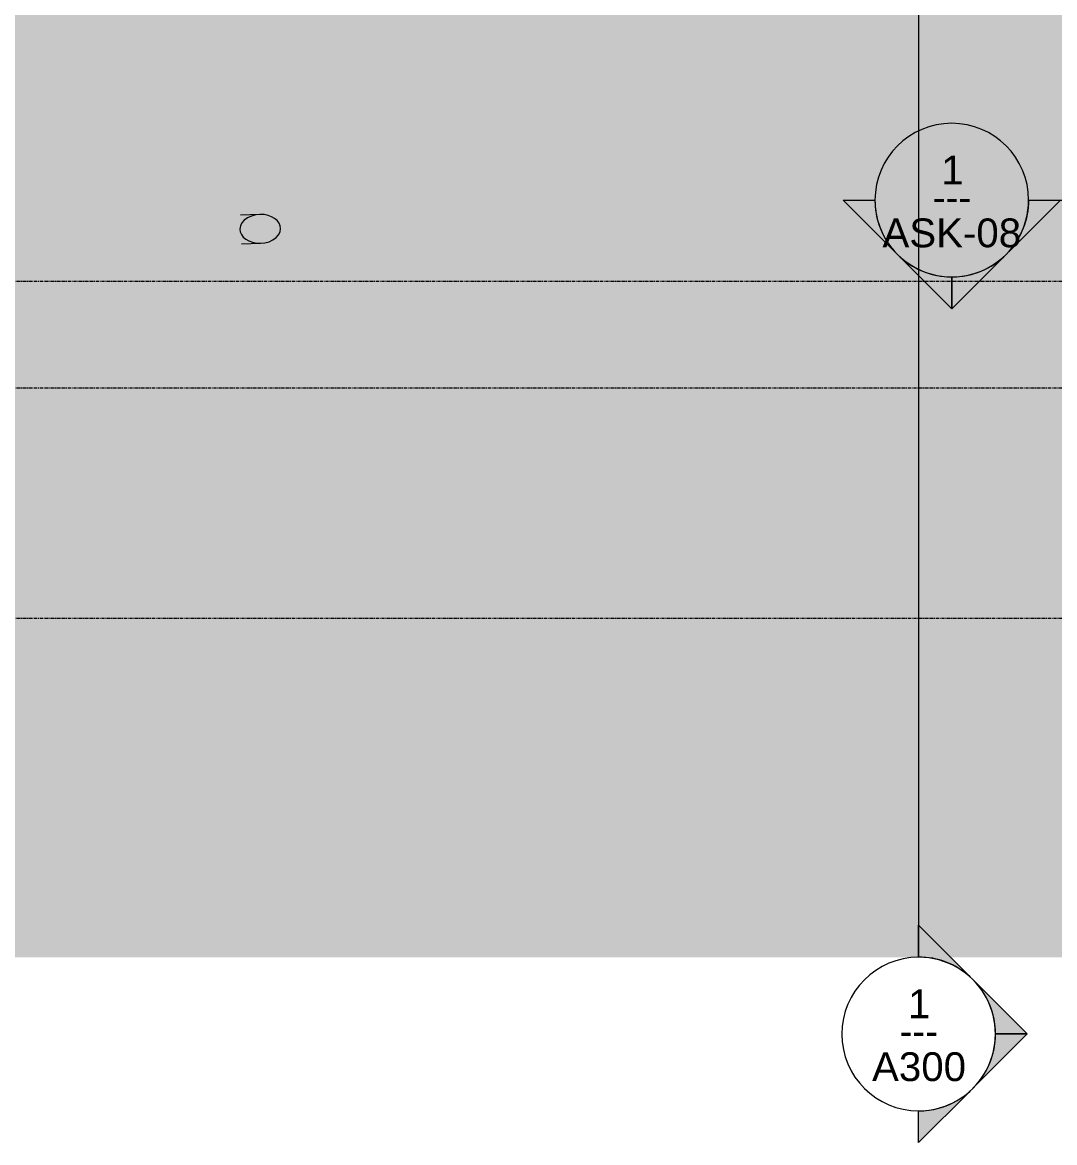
# Model space of a CAD drawing. Header units: inches. Extents: x 8252 to 9002, y -226 to 478.
# Drawn here: x 8460.1 to 8621.4, y -225.9 to -50.9 of the extents above; entities that cross this region are included whole.
import ezdxf

# ---------------------------------------------------------------- set-up
doc = ezdxf.new("R2010")
doc.units = ezdxf.units.IN
doc.header["$MEASUREMENT"] = 0
doc.linetypes.add('Grid Line 1_2_', pattern=[0.8749999999999999, 0.4999999999999999, -0.125, 0.125, -0.125])
for name, color, linetype, lineweight in [('A-FLOR-LEVL-1', 51, 'Grid Line 1_2_', 9), ('C-TOPO', 7, 'Continuous', 9), ('G-ANNO-SYMB', 111, 'Continuous', 9), ('P-PIPE', 3, 'Continuous', 9)]:
    doc.layers.add(name, color=color, linetype=linetype, lineweight=lineweight)
doc.styles.add('Arial_1', font='arial.ttf', dxfattribs={"height": 4.499999999999996})
doc.styles.add('Century Gothic', font='ufonts.com_century-gothic.ttf', dxfattribs={"height": 4.499999999999996})

# ---------------------------------------------------------------- blocks, each defined once
blk = doc.blocks.new('Section - Section Head - Filled-22785-Section 18')
at = {"layer": 'G-ANNO-SYMB'}
h = blk.add_hatch(color=256, dxfattribs=at)
edge = h.paths.add_edge_path(flags=0)
edge.add_line((8608.219212401667, -199.9807485030786), (8600.16698472335, -191.92852082476))
edge.add_line((8600.16698472335, -191.92852082476), (8600.16698472335, -196.8834657777552))
edge.add_arc((8600.16698472335, -208.8990835732372), 12.01561779548133, 47.921604975378614, 90.0000000000004, ccw=False)
h = blk.add_hatch(color=256, dxfattribs=at)
edge = h.paths.add_edge_path(flags=0)
edge.add_arc((8600.16698472335, -208.8990835732372), 11.99999999999992, -3.979039320256561e-13, 45.00000000000131, ccw=False)
edge.add_line((8612.16698472335, -208.8990835732373), (8617.137547471826, -208.8990835732373))
edge.add_line((8617.137547471826, -208.8990835732373), (8608.652266097588, -200.4138021989987))
h = blk.add_hatch(color=256, dxfattribs=at)
edge = h.paths.add_edge_path(flags=0)
edge.add_line((8608.652266097588, -217.3843649474758), (8617.137547471826, -208.8990835732373))
edge.add_line((8617.137547471826, -208.8990835732373), (8612.16698472335, -208.8990835732373))
edge.add_arc((8600.16698472335, -208.8990835732371), 11.99999999999945, 314.9999999999996, 359.99999999999903, ccw=False)
h = blk.add_hatch(color=256, dxfattribs=at)
edge = h.paths.add_edge_path(flags=0)
edge.add_arc((8600.16698472335, -208.8990835732372), 12.01561779548135, 269.99999999999955, 312.07839502462116, ccw=False)
edge.add_line((8600.16698472335, -220.914701368719), (8600.16698472335, -225.8696463217143))
edge.add_line((8600.16698472335, -225.8696463217143), (8608.219212401667, -217.8174186433959))
for p, q in [((8600.16698472335, -196.8834657777552), (8600.16698472335, -191.92852082476)), ((8600.16698472335, -191.92852082476), (8608.219212401667, -199.9807485030786)), ((8608.652266097588, -200.4138021989987), (8617.137547471826, -208.8990835732373)), ((8617.137547471826, -208.8990835732373), (8608.652266097588, -217.3843649474758)), ((8612.16698472335, -208.8990835732373), (8617.137547471826, -208.8990835732373)), ((8617.137547471826, -208.8990835732373), (8612.16698472335, -208.8990835732373)), ((8608.219212401667, -217.8174186433959), (8600.16698472335, -225.8696463217143)), ((8600.16698472335, -225.8696463217143), (8600.16698472335, -220.914701368719))]:
    blk.add_line(p, q, dxfattribs=at)
for centre, radius, start, end in [((8600.16698472335, -208.914701368719), 11.99999999999999, 89.99999999999993, 269.9999999999995), ((8600.16698472335, -208.8990835732372), 12.01561779548133, 47.92160497537821, 90), ((8600.16698472335, -208.914701368719), 11.9999999999999, 269.9999999999993, 89.99999999999967), ((8600.16698472335, -208.8990835732372), 11.99999999999992, 359.9999999999992, 45.00000000000096), ((8600.16698472335, -208.8990835732371), 11.99999999999945, 314.9999999999992, 359.9999999999987), ((8600.16698472335, -208.8990835732372), 12.01561779548135, 269.9999999999992, 312.0783950246208)]:
    blk.add_arc(centre, radius, start, end, dxfattribs=at)

msp = doc.modelspace()

# ---------------------------------------------------------------- hatches: boundary and pattern name
at = {"layer": 'C-TOPO'}
for points in [[(8337.94191931135, -196.9276015298964), (8472.569381505356, -196.9276015298964), (8472.569381505356, 22.67133314879726), (8465.995403231116, 22.67133314879726), (8462.76107311757, 22.28549129253303), (8459.041889142421, 22.28549129253303), (8457.464064480197, 22.67133314879726), (8451.819381505371, 22.67133314879726), (8441.774362873462, 21.31750141280869), (8441.643374275594, 21.28613829939027), (8436.80266220513, 20.03612983963026), (8431.761060547262, 19.43468815806849), (8427.969463367897, 19.45240068471039), (8427.821299264284, 19.48863279220535), (8426.345320352264, 19.29288387517039), (8388.2909998772, 11.68622305662015), (8388.471946772663, 11.45849271336809), (8388.805316742984, 11.1579431577982), (8389.181006249515, 11.00249503678574), (8384.870470711352, 11.00249503678574), (8372.825993400545, 8.59492994309093), (8356.454919311349, 5.907055382540732), (8337.94191931135, 3.012682545901412), (8337.94191931135, -121.5886015298962)], [(8574.569381505356, -196.9276015298964), (8692.569381505355, -196.9276015298964), (8692.569381505355, -43.00000000000011), (8685.569381505355, -43.00000000000011), (8685.569381505355, -31.00000000000011), (8692.569381505355, -31.00000000000011), (8692.569381505355, 16.34694568033404), (8630.569381505384, 16.34694568033404), (8630.569381505384, -10.00000000000011), (8638.569381505384, -10.00000000000011), (8638.569381505384, -22.00000000000002), (8614.569381505384, -22.00000000000002), (8614.569381505384, -10.00000000000011), (8622.569381505384, -10.00000000000011), (8622.569381505384, 22.11194013079003), (8574.569381505356, 22.10496095122641), (8574.569381505356, -121.5886015298962)]]:
    msp.add_hatch(color=256, dxfattribs=at).paths.add_polyline_path(points, flags=0)
h = msp.add_hatch(color=256, dxfattribs=at)
h.paths.add_polyline_path([(8472.569381505356, -196.9276015298964), (8574.569381505356, -196.9276015298964), (8574.569381505356, 22.10725249237469), (8551.104693028354, 22.1049609512265), (8551.104693028348, 22.30645374508446), (8551.560554930556, 22.67133314879726), (8472.569381505356, 22.67133314879726), (8472.569381505356, -121.5886015298962)], flags=0)
h.paths.add_polyline_path([(8496.400216736696, -85.41692556128207), (8495.647417684693, -85.35661475317345), (8495.109870824643, -85.23734271880288), (8494.58606516972, -85.03747958323815), (8494.119270631678, -84.76470597469351), (8493.734199045392, -84.42950442997174), (8493.448892925424, -84.0447565564546), (8493.273376276587, -83.60845842970757), (8493.229480054371, -83.14256927137238), (8493.310692417468, -82.6851441995925), (8493.555989002352, -82.20600775756405), (8493.948285691571, -81.77371681247347), (8494.472837667803, -81.40994823739611), (8495.119051037458, -81.13294290765303), (8495.703803749828, -80.98170499510267), (8496.58184696059, -80.91059756033131), (8497.289904236692, -80.8897356155587), (8497.9979615128, -80.94127342337008), (8498.507595462022, -81.04310502571148), (8499.057717893065, -81.24296816127672), (8499.539904236695, -81.51574176982085), (8499.935624342139, -81.85094331454296), (8500.229670907667, -82.23569118806044), (8500.41074388867, -82.6551997453639), (8500.471884752034, -83.09334750785841), (8500.392105857116, -83.5953035449222), (8500.156769619287, -84.07443998695082), (8499.777676780186, -84.5067309320414), (8499.273836637722, -84.8704995071186), (8498.670513840489, -85.14750483686167), (8497.910677840082, -85.33209812107764), (8497.289904236695, -85.39071212895617), (8496.554039240753, -85.41239339037905)], flags=0)
at = {"layer": 'P-PIPE'}
for points in [[(8493.218236221353, -83.21331366898168), (8494.107923721354, -83.18710023665578), (8494.187702616271, -82.68514419959267), (8494.423038854102, -82.20600775756405), (8494.8021316932, -81.77371681247347), (8495.305971835667, -81.40994823739611), (8495.9092946329, -81.13294290765303), (8496.58184696059, -80.95659102715074), (8497.289904236692, -80.8897356155587), (8496.400216736696, -80.91594904788444), (8495.690245409382, -80.98316838829793), (8495.016095412044, -81.1605207480503), (8494.351117330978, -81.4828755731363), (8493.907921849877, -81.80468816623379), (8493.529851207768, -82.2389444813022), (8493.296662513225, -82.71986799377201)], [(8497.289904236695, -85.39071212895617), (8497.9979615128, -85.32385671736397), (8498.670513840489, -85.14750483686082), (8499.273836637722, -84.87049950711825), (8499.777676780186, -84.5067309320414), (8500.156769619287, -84.07443998695082), (8500.392105857116, -83.5953035449222), (8500.471884752034, -83.09334750785841), (8500.392105857116, -82.61201929025485), (8500.206985114213, -82.20600775756405), (8499.935624342139, -81.85094331454296), (8499.539904236695, -81.51574176982085), (8499.057717893065, -81.24296816127672), (8498.507595462022, -81.04310502571148), (8497.910677840082, -80.9238329913416), (8497.289904236695, -80.8897356155587), (8496.58184696059, -80.95659102715074), (8495.9092946329, -81.13294290765303), (8495.305971835667, -81.40994823739611), (8494.8021316932, -81.77371681247347), (8494.423038854102, -82.20600775756405), (8494.187702616271, -82.6851441995925), (8494.107923721354, -83.18710023665561), (8494.187702616271, -83.66842845425712), (8494.350137565725, -84.0447565564546), (8494.64418413125, -84.42950442997174), (8495.039904236695, -84.76470597469334), (8495.522090580323, -85.03747958323815), (8496.072213011368, -85.23734271880288), (8496.669130633307, -85.35661475317345)], [(8496.400216736696, -85.41692556128207), (8497.289904236695, -85.39071212895617), (8496.669130633307, -85.35661475317345), (8496.072213011368, -85.23734271880288), (8495.522090580323, -85.03747958323815), (8495.039904236695, -84.76470597469334), (8494.64418413125, -84.42950442997174), (8494.350137565725, -84.0447565564546), (8494.166721702115, -83.60845842970757), (8494.107923721354, -83.18710023665578), (8493.218236221353, -83.21331366898168), (8493.28017803434, -83.65387913143677), (8493.463559563908, -84.07538376611261), (8493.761149717333, -84.46135347368487), (8494.150216736694, -84.79091940701942), (8494.64418413125, -85.06815564792434), (8495.189064855365, -85.26502979671731), (8495.789664529653, -85.38338961850853), (8496.072213011365, -85.39890922453763)]]:
    msp.add_hatch(color=256, dxfattribs=at).paths.add_polyline_path(points, flags=0)

# ---------------------------------------------------------------- linework, layer by layer
at = {"layer": 'A-FLOR-LEVL-1'}
for p, q in [((8978.717970084555, -91.3749999999497), (8289.597217687251, -91.3749999999497)), ((8978.717970084555, -108), (8289.597217687251, -108)), ((8978.717970084555, -144), (8289.597217687251, -144))]:
    msp.add_line(p, q, dxfattribs=at)
at = {"layer": 'G-ANNO-SYMB'}
for p, q in [((8600.166984723355, 405.7698510893824), (8600.166984723355, -196.8990835732373)), ((8617.356240916462, -78.65384577033133), (8635.74325351502, -78.65384577033133))]:
    msp.add_line(p, q, dxfattribs=at)
at = {"layer": 'P-PIPE'}
for p, q in [((8497.223165723814, -80.89121382429322), (8494.213091992231, -80.97990155347786)), ((8494.345620860724, -85.47794958557061), (8497.356642749575, -85.38923392022166))]:
    msp.add_line(p, q, dxfattribs=at)
at = {"layer": 'P-PIPE', "flags": 128}
for points in [[(8497.289904236695, -80.8897356155585), (8496.58184696059, -80.95659102715061), (8495.9092946329, -81.13294290765307), (8495.305971835667, -81.40994823739615), (8494.8021316932, -81.77371681247304), (8494.423038854102, -82.20600775756405), (8494.187702616271, -82.68514419959254), (8494.107923721354, -83.18710023665565)], [(8500.471884752034, -83.09334750785892), (8500.41074388867, -82.65519974536369), (8500.229670907667, -82.23569118806027), (8499.935624342139, -81.85094331454279), (8499.539904236695, -81.5157417698214), (8499.057717893067, -81.2429681612766), (8498.507595462024, -81.04310502571148), (8497.910677840082, -80.92383299134134), (8497.289904236695, -80.8897356155585)], [(8494.107923721354, -83.18710023665565), (8494.16906458472, -83.62524799915093), (8494.350137565722, -84.0447565564543), (8494.64418413125, -84.42950442997179), (8495.039904236695, -84.76470597469317), (8495.522090580323, -85.03747958323798), (8496.072213011365, -85.23734271880309), (8496.669130633307, -85.35661475317323), (8497.289904236695, -85.39071212895608)], [(8497.289904236695, -85.39071212895608), (8497.9979615128, -85.32385671736397), (8498.670513840489, -85.1475048368615), (8499.273836637722, -84.87049950711842), (8499.777676780186, -84.50673093204153), (8500.156769619287, -84.07443998695057), (8500.392105857118, -83.59530354492207), (8500.471884752034, -83.09334750785897)]]:
    msp.add_lwpolyline(points, dxfattribs=at)

# ---------------------------------------------------------------- block references
at = {"layer": 'G-ANNO-SYMB', "rotation": 270.0000000000005}
msp.add_blockref('Section - Section Head - Filled-22785-Section 18', (8814.255324489615, 8521.513138953022), dxfattribs=at)
at = {"layer": 'G-ANNO-SYMB'}
msp.add_blockref('Section - Section Head - Filled-22785-Section 18', (0, 0), dxfattribs=at)

# ---------------------------------------------------------------- texts
at = {"layer": 'G-ANNO-SYMB', "char_height": 4.499999999999996, "attachment_point": 1}
for s, insert, width, style in [('1', (8603.695752678579, -71.69952754024732), 4.241999999999996, 'Arial_1'), ('---', (8602.370097135221, -75.95287399694021), 7.726499999999994, 'Century Gothic'), ('ASK-08', (8594.511500710076, -81.5176496349137), 26.51249999999997, 'Arial_1'), ('1', (8598.506496485472, -201.9447653431532), 4.241999999999996, 'Arial_1'), ('---', (8597.180840942114, -206.1981117998462), 7.726499999999994, 'Century Gothic'), ('A300', (8592.884449241377, -211.7628874378196), 17.87699999999998, 'Arial_1')]:
    msp.add_mtext(s, dxfattribs=dict(at, insert=insert, width=width, style=style))

doc.saveas('drawing.dxf')
